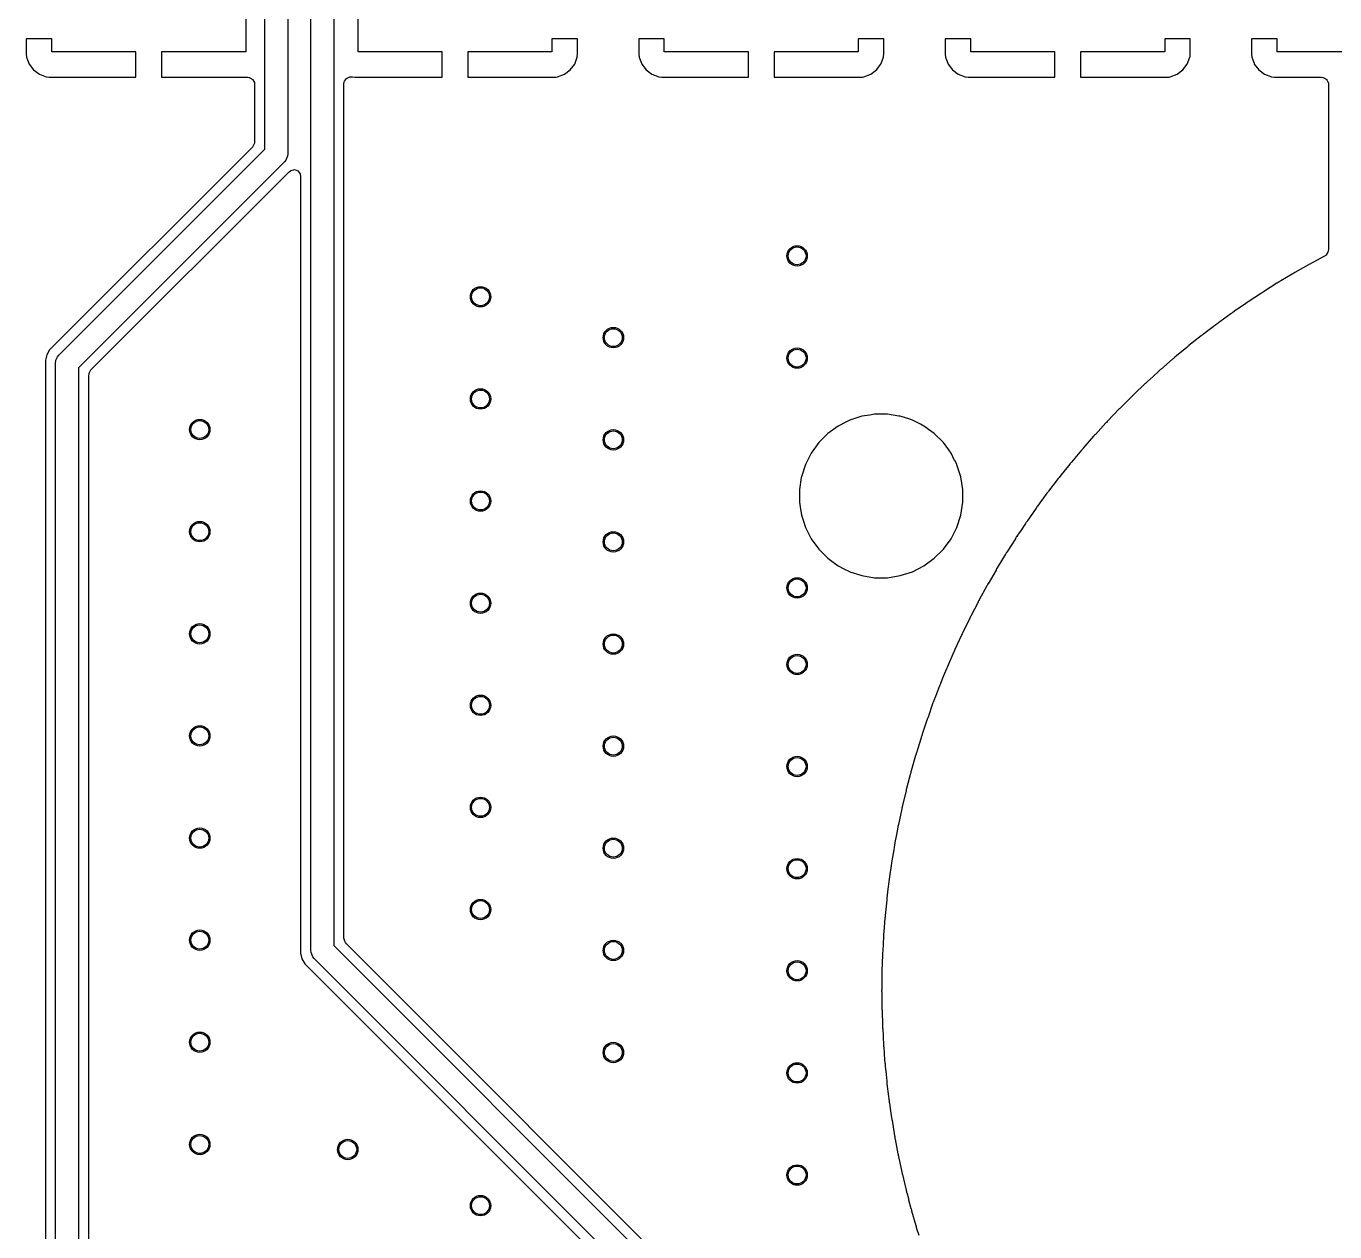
# Model space of a CAD drawing. Header units: inches. Extents: x -2.56 to 2.56, y -2.56 to 2.56.
# Drawn here: x -1.307 to -0.298, y -0.193 to 0.736 of the extents above; entities that cross this region are included whole.
import ezdxf

# ---------------------------------------------------------------- set-up
doc = ezdxf.new("R2010")
doc.units = ezdxf.units.IN
doc.header["$MEASUREMENT"] = 0
doc.layers.add('BLACK', color=250, linetype='CONTINUOUS')

msp = doc.modelspace()

# ---------------------------------------------------------------- linework, layer by layer
at = {"layer": 'BLACK', "linetype": 'CONTINUOUS'}
for p, q in [((-1.1053, 0.7583), (-1.1053, 0.6378)), ((-1.0876, 0.0236), (-1.0876, 0.7598)), ((-1.0699, 0.7598), (-1.0699, 0.0273)), ((-1.1378, 0.7559), (-1.1378, 0.7165)), ((-1.123, 0.6415), (-1.123, 0.7547)), ((-1.0512, 0.7165), (-1.0512, 0.7559)), ((-1.2874, 0.7264), (-1.3071, 0.7264)), ((-1.3071, 0.7264), (-1.3071, 0.7147)), ((-1.2874, 0.7165), (-1.2874, 0.7264)), ((-1.2224, 0.7165), (-1.2874, 0.7165)), ((-1.2224, 0.6969), (-1.2224, 0.7165)), ((-1.1378, 0.7165), (-1.2028, 0.7165)), ((-1.2028, 0.7165), (-1.2028, 0.6969)), ((-0.9862, 0.7165), (-1.0512, 0.7165)), ((-0.9862, 0.6969), (-0.9862, 0.7165)), ((-0.9016, 0.7165), (-0.9665, 0.7165)), ((-0.9665, 0.7165), (-0.9665, 0.6969)), ((-0.8819, 0.7264), (-0.9016, 0.7264)), ((-0.9016, 0.7264), (-0.9016, 0.7165)), ((-0.8819, 0.7147), (-0.8819, 0.7264)), ((-0.815, 0.7264), (-0.8346, 0.7264)), ((-0.8346, 0.7264), (-0.8346, 0.7147)), ((-0.815, 0.7165), (-0.815, 0.7264)), ((-0.75, 0.7165), (-0.815, 0.7165)), ((-0.75, 0.6969), (-0.75, 0.7165)), ((-0.6654, 0.7165), (-0.7303, 0.7165)), ((-0.7303, 0.7165), (-0.7303, 0.6969)), ((-0.6457, 0.7264), (-0.6654, 0.7264)), ((-0.6654, 0.7264), (-0.6654, 0.7165)), ((-0.6457, 0.7147), (-0.6457, 0.7264)), ((-0.5787, 0.7264), (-0.5984, 0.7264)), ((-0.5984, 0.7264), (-0.5984, 0.7147)), ((-0.5787, 0.7165), (-0.5787, 0.7264)), ((-0.5138, 0.7165), (-0.5787, 0.7165)), ((-0.5138, 0.6969), (-0.5138, 0.7165)), ((-0.4291, 0.7165), (-0.4941, 0.7165)), ((-0.4941, 0.7165), (-0.4941, 0.6969)), ((-0.4094, 0.7264), (-0.4291, 0.7264)), ((-0.4291, 0.7264), (-0.4291, 0.7165)), ((-0.4094, 0.7147), (-0.4094, 0.7264)), ((-0.3425, 0.7264), (-0.3622, 0.7264)), ((-0.3622, 0.7264), (-0.3622, 0.7147)), ((-0.3425, 0.7165), (-0.3425, 0.7264)), ((-0.252, 0.7165), (-0.3425, 0.7165)), ((-1.3071, 0.7147), (-1.3068, 0.7123)), ((-1.3068, 0.7123), (-1.3068, 0.7123)), ((-1.3068, 0.7123), (-1.3061, 0.7103)), ((-1.3061, 0.7103), (-1.3051, 0.7076)), ((-1.3051, 0.7076), (-1.3049, 0.707)), ((-1.3049, 0.707), (-1.3049, 0.707)), ((-1.3049, 0.707), (-1.3015, 0.7025)), ((-0.8875, 0.7025), (-0.8841, 0.707)), ((-0.8841, 0.707), (-0.8821, 0.7123)), ((-0.8841, 0.707), (-0.8841, 0.707)), ((-0.8821, 0.7128), (-0.8819, 0.7147)), ((-0.8821, 0.7123), (-0.8821, 0.7128)), ((-0.8821, 0.7123), (-0.8821, 0.7123)), ((-0.8819, 0.7147), (-0.8819, 0.7147)), ((-0.8819, 0.7147), (-0.8819, 0.7147)), ((-0.8346, 0.7147), (-0.8344, 0.7123)), ((-0.8344, 0.7123), (-0.8344, 0.7123)), ((-0.8344, 0.7123), (-0.8337, 0.7103)), ((-0.8337, 0.7103), (-0.8326, 0.7076)), ((-0.8326, 0.7076), (-0.8324, 0.707)), ((-0.8324, 0.707), (-0.8324, 0.707)), ((-0.8324, 0.707), (-0.829, 0.7025)), ((-0.6513, 0.7025), (-0.6479, 0.707)), ((-0.6479, 0.707), (-0.6459, 0.7123)), ((-0.6479, 0.707), (-0.6479, 0.707)), ((-0.6459, 0.7128), (-0.6457, 0.7147)), ((-0.6459, 0.7123), (-0.6459, 0.7128)), ((-0.6459, 0.7123), (-0.6459, 0.7123)), ((-0.6457, 0.7147), (-0.6457, 0.7147)), ((-0.6457, 0.7147), (-0.6457, 0.7147)), ((-0.5984, 0.7147), (-0.5982, 0.7123)), ((-0.5982, 0.7123), (-0.5982, 0.7123)), ((-0.5982, 0.7123), (-0.5974, 0.7103)), ((-0.5974, 0.7103), (-0.5964, 0.7076)), ((-0.5964, 0.7076), (-0.5962, 0.707)), ((-0.5962, 0.707), (-0.5962, 0.707)), ((-0.5962, 0.707), (-0.5928, 0.7025)), ((-0.4151, 0.7025), (-0.4117, 0.707)), ((-0.4117, 0.707), (-0.4097, 0.7123)), ((-0.4117, 0.707), (-0.4117, 0.707)), ((-0.4097, 0.7123), (-0.4096, 0.7128)), ((-0.4097, 0.7123), (-0.4097, 0.7123)), ((-0.4096, 0.7128), (-0.4094, 0.7147)), ((-0.4094, 0.7147), (-0.4094, 0.7147)), ((-0.3622, 0.7147), (-0.362, 0.7123)), ((-0.362, 0.7123), (-0.362, 0.7123)), ((-0.362, 0.7123), (-0.3612, 0.7103)), ((-0.3612, 0.7103), (-0.3602, 0.7076)), ((-0.3602, 0.7076), (-0.36, 0.707)), ((-0.36, 0.707), (-0.36, 0.707)), ((-0.36, 0.707), (-0.3566, 0.7025)), ((-1.3015, 0.7025), (-1.3015, 0.7025)), ((-1.3015, 0.7025), (-1.3015, 0.7025)), ((-1.3015, 0.7025), (-1.2969, 0.6991)), ((-1.2969, 0.6991), (-1.2969, 0.6991)), ((-1.2969, 0.6991), (-1.2916, 0.6971)), ((-1.2916, 0.6971), (-1.2916, 0.6971)), ((-1.2916, 0.6971), (-1.2914, 0.6971)), ((-1.2914, 0.6971), (-1.2893, 0.6969)), ((-1.2893, 0.6969), (-1.2893, 0.6969)), ((-1.2893, 0.6969), (-1.2893, 0.6969)), ((-1.2893, 0.6969), (-1.2224, 0.6969)), ((-1.2028, 0.6969), (-1.1365, 0.6969)), ((-1.1365, 0.6969), (-1.1351, 0.6967)), ((-1.1351, 0.6967), (-1.1345, 0.6965)), ((-1.1345, 0.6965), (-1.1322, 0.695)), ((-1.0601, 0.696), (-1.0576, 0.6972)), ((-1.0576, 0.6972), (-1.0574, 0.6972)), ((-1.0574, 0.6972), (-1.0556, 0.6971)), ((-1.0556, 0.6971), (-1.0556, 0.6971)), ((-1.0556, 0.6971), (-1.0555, 0.6971)), ((-1.0555, 0.6971), (-1.0555, 0.6971)), ((-1.0555, 0.6971), (-1.0555, 0.6971)), ((-1.0555, 0.6971), (-1.0555, 0.6971)), ((-1.0555, 0.6971), (-1.0555, 0.6971)), ((-1.0555, 0.6971), (-1.0555, 0.6971)), ((-1.0555, 0.6971), (-1.0555, 0.6971)), ((-1.0555, 0.6971), (-1.0554, 0.6971)), ((-1.0554, 0.6971), (-1.0554, 0.6971)), ((-1.0554, 0.6971), (-1.0536, 0.6969)), ((-1.0536, 0.6969), (-1.0531, 0.6969)), ((-1.0531, 0.6969), (-1.0531, 0.6969)), ((-1.0531, 0.6969), (-1.0531, 0.6969)), ((-1.0531, 0.6969), (-1.0531, 0.6969)), ((-1.0531, 0.6969), (-0.9862, 0.6969)), ((-0.9665, 0.6969), (-0.8997, 0.6969)), ((-0.8997, 0.6969), (-0.8983, 0.697)), ((-0.8997, 0.6969), (-0.8997, 0.6969)), ((-0.8997, 0.6969), (-0.8997, 0.6969)), ((-0.8983, 0.697), (-0.8973, 0.6971)), ((-0.8973, 0.6971), (-0.892, 0.6991)), ((-0.8973, 0.6971), (-0.8973, 0.6971)), ((-0.892, 0.6991), (-0.8875, 0.7025)), ((-0.892, 0.6991), (-0.892, 0.6991)), ((-0.8875, 0.7025), (-0.8875, 0.7025)), ((-0.829, 0.7025), (-0.829, 0.7025)), ((-0.829, 0.7025), (-0.829, 0.7025)), ((-0.829, 0.7025), (-0.8245, 0.6991)), ((-0.8245, 0.6991), (-0.8245, 0.6991)), ((-0.8245, 0.6991), (-0.8192, 0.6971)), ((-0.8192, 0.6971), (-0.8192, 0.6971)), ((-0.8192, 0.6971), (-0.8189, 0.6971)), ((-0.8189, 0.6971), (-0.8168, 0.6969)), ((-0.8168, 0.6969), (-0.8168, 0.6969)), ((-0.8168, 0.6969), (-0.8168, 0.6969)), ((-0.8168, 0.6969), (-0.75, 0.6969)), ((-0.7303, 0.6969), (-0.6635, 0.6969)), ((-0.6635, 0.6969), (-0.6621, 0.697)), ((-0.6635, 0.6969), (-0.6635, 0.6969)), ((-0.6635, 0.6969), (-0.6635, 0.6969)), ((-0.6621, 0.697), (-0.6611, 0.6971)), ((-0.6611, 0.6971), (-0.6558, 0.6991)), ((-0.6611, 0.6971), (-0.6611, 0.6971)), ((-0.6558, 0.6991), (-0.6513, 0.7025)), ((-0.6558, 0.6991), (-0.6558, 0.6991)), ((-0.6513, 0.7025), (-0.6513, 0.7025)), ((-0.5928, 0.7025), (-0.5928, 0.7025)), ((-0.5928, 0.7025), (-0.5928, 0.7025)), ((-0.5928, 0.7025), (-0.5883, 0.6991)), ((-0.5883, 0.6991), (-0.5883, 0.6991)), ((-0.5883, 0.6991), (-0.583, 0.6971)), ((-0.583, 0.6971), (-0.583, 0.6971)), ((-0.583, 0.6971), (-0.5827, 0.6971)), ((-0.5827, 0.6971), (-0.5806, 0.6969)), ((-0.5806, 0.6969), (-0.5806, 0.6969)), ((-0.5806, 0.6969), (-0.5806, 0.6969)), ((-0.5806, 0.6969), (-0.5138, 0.6969)), ((-0.4941, 0.6969), (-0.4273, 0.6969)), ((-0.4273, 0.6969), (-0.4258, 0.697)), ((-0.4273, 0.6969), (-0.4273, 0.6969)), ((-0.4273, 0.6969), (-0.4273, 0.6969)), ((-0.4258, 0.697), (-0.4249, 0.6971)), ((-0.4249, 0.6971), (-0.4196, 0.6991)), ((-0.4249, 0.6971), (-0.4249, 0.6971)), ((-0.4196, 0.6991), (-0.4151, 0.7025)), ((-0.4196, 0.6991), (-0.4196, 0.6991)), ((-0.4151, 0.7025), (-0.4151, 0.7025)), ((-0.3566, 0.7025), (-0.3566, 0.7025)), ((-0.3566, 0.7025), (-0.3566, 0.7025)), ((-0.3566, 0.7025), (-0.3521, 0.6991)), ((-0.3521, 0.6991), (-0.3521, 0.6991)), ((-0.3521, 0.6991), (-0.3467, 0.6971)), ((-0.3467, 0.6971), (-0.3467, 0.6971)), ((-0.3467, 0.6971), (-0.3465, 0.6971)), ((-0.3465, 0.6971), (-0.3444, 0.6969)), ((-0.3444, 0.6969), (-0.3444, 0.6969)), ((-0.3444, 0.6969), (-0.3444, 0.6969)), ((-0.3444, 0.6969), (-0.3084, 0.6969)), ((-0.3084, 0.6969), (-0.307, 0.6967)), ((-0.307, 0.6967), (-0.3065, 0.6965)), ((-0.3065, 0.6965), (-0.3041, 0.695)), ((-1.1322, 0.695), (-1.1322, 0.695)), ((-1.1322, 0.695), (-1.1322, 0.695)), ((-1.1322, 0.695), (-1.1322, 0.695)), ((-1.1322, 0.695), (-1.1322, 0.6949)), ((-1.1322, 0.6949), (-1.1311, 0.6928)), ((-1.1311, 0.6928), (-1.131, 0.6925)), ((-1.131, 0.6925), (-1.1309, 0.6914)), ((-1.1309, 0.6914), (-1.1309, 0.6475)), ((-1.062, 0.6918), (-1.0618, 0.6932)), ((-1.062, 0.379), (-1.062, 0.6918)), ((-1.0618, 0.6932), (-1.0616, 0.6937)), ((-1.0616, 0.6937), (-1.0601, 0.696)), ((-0.3041, 0.695), (-0.3041, 0.695)), ((-0.3041, 0.695), (-0.3041, 0.695)), ((-0.3041, 0.695), (-0.3041, 0.695)), ((-0.3041, 0.695), (-0.3041, 0.6949)), ((-0.3041, 0.6949), (-0.303, 0.6928)), ((-0.303, 0.6928), (-0.3029, 0.6925)), ((-0.3029, 0.6925), (-0.3028, 0.6914)), ((-0.3028, 0.6914), (-0.3028, 0.5641)), ((-1.1311, 0.6461), (-1.1314, 0.6451)), ((-1.1309, 0.6475), (-1.1311, 0.6461)), ((-1.1309, 0.6475), (-1.1309, 0.6475)), ((-1.1309, 0.6475), (-1.1309, 0.6475)), ((-1.1326, 0.643), (-1.289, 0.4867)), ((-1.2819, 0.4826), (-1.123, 0.6415)), ((-1.1314, 0.6451), (-1.1326, 0.643)), ((-1.1055, 0.6361), (-1.1068, 0.6329)), ((-1.1053, 0.6378), (-1.1055, 0.6361)), ((-1.1079, 0.6315), (-1.2667, 0.4727)), ((-1.1068, 0.6329), (-1.1079, 0.6315)), ((-1.2571, 0.4712), (-1.1043, 0.624)), ((-1.1043, 0.624), (-1.1032, 0.6248)), ((-1.1032, 0.6248), (-1.1028, 0.625)), ((-1.1028, 0.625), (-1.1001, 0.6256)), ((-1.1001, 0.6256), (-1.0976, 0.6246)), ((-1.0976, 0.6246), (-1.0959, 0.6224)), ((-1.0959, 0.6224), (-1.0959, 0.6224)), ((-1.0959, 0.6224), (-1.0958, 0.6221)), ((-1.0958, 0.6221), (-1.0955, 0.6204)), ((-1.0955, 0.6204), (-1.0955, 0.0258)), ((-0.3059, 0.5588), (-0.315, 0.554)), ((-0.3049, 0.5595), (-0.3059, 0.5588)), ((-0.3046, 0.5599), (-0.3049, 0.5595)), ((-0.3032, 0.5621), (-0.3046, 0.5599)), ((-0.303, 0.5628), (-0.3032, 0.5621)), ((-0.3028, 0.5641), (-0.303, 0.5628)), ((-0.3028, 0.5641), (-0.3028, 0.5641)), ((-0.3028, 0.5641), (-0.3028, 0.5641)), ((-0.3308, 0.545), (-0.3395, 0.5398)), ((-0.3307, 0.5451), (-0.3308, 0.545)), ((-0.3295, 0.5458), (-0.3307, 0.5451)), ((-0.3288, 0.5462), (-0.3295, 0.5458)), ((-0.3295, 0.5458), (-0.3295, 0.5458)), ((-0.3295, 0.5458), (-0.3295, 0.5458)), ((-0.3295, 0.5458), (-0.3295, 0.5458)), ((-0.3295, 0.5458), (-0.3295, 0.5458)), ((-0.3182, 0.5522), (-0.3288, 0.5462)), ((-0.3179, 0.5524), (-0.3182, 0.5522)), ((-0.3172, 0.5528), (-0.3179, 0.5524)), ((-0.3171, 0.5528), (-0.3172, 0.5528)), ((-0.3167, 0.553), (-0.3171, 0.5528)), ((-0.3171, 0.5528), (-0.3171, 0.5528)), ((-0.3171, 0.5528), (-0.3171, 0.5528)), ((-0.3171, 0.5528), (-0.3171, 0.5528)), ((-0.3171, 0.5528), (-0.3171, 0.5528)), ((-0.3164, 0.5532), (-0.3167, 0.553)), ((-0.3167, 0.553), (-0.3167, 0.553)), ((-0.315, 0.554), (-0.3164, 0.5532)), ((-0.315, 0.554), (-0.315, 0.554)), ((-0.3426, 0.538), (-0.353, 0.5314)), ((-0.3423, 0.5382), (-0.3426, 0.538)), ((-0.3417, 0.5385), (-0.3423, 0.5382)), ((-0.3423, 0.5382), (-0.3423, 0.5382)), ((-0.341, 0.5389), (-0.3417, 0.5385)), ((-0.3417, 0.5385), (-0.3417, 0.5385)), ((-0.3417, 0.5385), (-0.3417, 0.5385)), ((-0.3417, 0.5385), (-0.3417, 0.5385)), ((-0.3395, 0.5398), (-0.341, 0.539)), ((-0.341, 0.539), (-0.341, 0.539)), ((-0.341, 0.539), (-0.341, 0.5389)), ((-0.3395, 0.5398), (-0.3395, 0.5398)), ((-0.3546, 0.5304), (-0.3648, 0.5237)), ((-0.3543, 0.5306), (-0.3546, 0.5304)), ((-0.3538, 0.5309), (-0.3543, 0.5306)), ((-0.3543, 0.5306), (-0.3543, 0.5306)), ((-0.3537, 0.531), (-0.3538, 0.5309)), ((-0.3532, 0.5313), (-0.3537, 0.531)), ((-0.3531, 0.5313), (-0.3532, 0.5313)), ((-0.353, 0.5314), (-0.3531, 0.5313)), ((-0.3531, 0.5313), (-0.3531, 0.5313)), ((-0.3773, 0.515), (-0.3778, 0.5147)), ((-0.3772, 0.5151), (-0.3773, 0.515)), ((-0.3773, 0.515), (-0.3773, 0.515)), ((-0.3773, 0.515), (-0.3773, 0.515)), ((-0.3773, 0.515), (-0.3773, 0.515)), ((-0.3767, 0.5154), (-0.3772, 0.5151)), ((-0.3752, 0.5165), (-0.3767, 0.5155)), ((-0.3767, 0.5155), (-0.3767, 0.5155)), ((-0.3767, 0.5155), (-0.3767, 0.5155)), ((-0.3767, 0.5155), (-0.3767, 0.5155)), ((-0.3767, 0.5155), (-0.3767, 0.5155)), ((-0.3767, 0.5155), (-0.3767, 0.5154)), ((-0.3666, 0.5224), (-0.3752, 0.5165)), ((-0.3752, 0.5165), (-0.3752, 0.5165)), ((-0.3665, 0.5225), (-0.3666, 0.5224)), ((-0.3656, 0.5231), (-0.3665, 0.5225)), ((-0.3648, 0.5237), (-0.3656, 0.5231)), ((-0.3648, 0.5237), (-0.3648, 0.5237)), ((-0.3897, 0.506), (-0.398, 0.4997)), ((-0.3894, 0.5063), (-0.3897, 0.506)), ((-0.3888, 0.5067), (-0.3894, 0.5063)), ((-0.3887, 0.5067), (-0.3888, 0.5067)), ((-0.3882, 0.5071), (-0.3887, 0.5067)), ((-0.3881, 0.5072), (-0.3882, 0.5071)), ((-0.3867, 0.5082), (-0.3881, 0.5072)), ((-0.3881, 0.5072), (-0.3881, 0.5072)), ((-0.3781, 0.5144), (-0.3867, 0.5082)), ((-0.3867, 0.5082), (-0.3867, 0.5082)), ((-0.3779, 0.5146), (-0.3781, 0.5144)), ((-0.3778, 0.5147), (-0.3779, 0.5146)), ((-0.401, 0.4974), (-0.4091, 0.491)), ((-0.4007, 0.4976), (-0.401, 0.4974)), ((-0.4001, 0.4981), (-0.4007, 0.4976)), ((-0.4007, 0.4976), (-0.4007, 0.4976)), ((-0.4, 0.4982), (-0.4001, 0.4981)), ((-0.4001, 0.4981), (-0.4001, 0.4981)), ((-0.4001, 0.4981), (-0.4001, 0.4981)), ((-0.4001, 0.4981), (-0.4001, 0.4981)), ((-0.3995, 0.4986), (-0.4, 0.4982)), ((-0.3994, 0.4986), (-0.3995, 0.4986)), ((-0.398, 0.4997), (-0.3994, 0.4986)), ((-0.3994, 0.4986), (-0.3994, 0.4986)), ((-0.398, 0.4997), (-0.398, 0.4997)), ((-1.289, 0.4867), (-1.2912, 0.4828)), ((-1.289, 0.4867), (-1.289, 0.4867)), ((-0.4121, 0.4885), (-0.42, 0.482)), ((-0.4118, 0.4888), (-0.4121, 0.4885)), ((-0.4112, 0.4893), (-0.4118, 0.4888)), ((-0.4106, 0.4898), (-0.4112, 0.4893)), ((-0.4112, 0.4893), (-0.4112, 0.4893)), ((-0.4112, 0.4893), (-0.4112, 0.4893)), ((-0.4112, 0.4893), (-0.4112, 0.4893)), ((-0.4104, 0.4899), (-0.4106, 0.4898)), ((-0.4106, 0.4898), (-0.4106, 0.4898)), ((-0.4106, 0.4898), (-0.4106, 0.4898)), ((-0.4106, 0.4898), (-0.4106, 0.4898)), ((-0.4106, 0.4898), (-0.4106, 0.4898)), ((-0.4091, 0.491), (-0.4104, 0.4899)), ((-0.4091, 0.491), (-0.4091, 0.491)), ((-1.292, 0.4797), (-1.2923, 0.4786)), ((-1.2923, 0.4786), (-1.2923, -0.7734)), ((-1.2912, 0.4828), (-1.292, 0.4797)), ((-1.2912, 0.4828), (-1.2912, 0.4828)), ((-1.2912, 0.4828), (-1.2912, 0.4828)), ((-1.2844, 0.4764), (-1.2843, 0.4781)), ((-1.2844, -0.7756), (-1.2844, 0.4764)), ((-1.2843, 0.4781), (-1.2841, 0.4786)), ((-1.2841, 0.4786), (-1.283, 0.4813)), ((-1.283, 0.4813), (-1.2819, 0.4826)), ((-0.423, 0.4795), (-0.4322, 0.4715)), ((-0.4227, 0.4797), (-0.423, 0.4795)), ((-0.4221, 0.4802), (-0.4227, 0.4797)), ((-0.4227, 0.4797), (-0.4227, 0.4797)), ((-0.4215, 0.4807), (-0.4221, 0.4802)), ((-0.4221, 0.4802), (-0.4221, 0.4802)), ((-0.4221, 0.4802), (-0.4221, 0.4802)), ((-0.4221, 0.4802), (-0.4221, 0.4802)), ((-0.4213, 0.4809), (-0.4215, 0.4808)), ((-0.4215, 0.4808), (-0.4215, 0.4808)), ((-0.4215, 0.4808), (-0.4215, 0.4808)), ((-0.4215, 0.4808), (-0.4215, 0.4808)), ((-0.4215, 0.4808), (-0.4215, 0.4807)), ((-0.42, 0.482), (-0.4213, 0.4809)), ((-0.42, 0.482), (-0.42, 0.482)), ((-1.2667, 0.4727), (-1.2667, -0.7719)), ((-1.2588, 0.4667), (-1.2586, 0.4681)), ((-1.2588, -0.7662), (-1.2588, 0.4667)), ((-1.2586, 0.4684), (-1.2583, 0.4691)), ((-1.2586, 0.4681), (-1.2586, 0.4684)), ((-1.2583, 0.4691), (-1.2571, 0.4712)), ((-0.438, 0.4662), (-0.4427, 0.4619)), ((-0.4337, 0.4701), (-0.438, 0.4662)), ((-0.4336, 0.4702), (-0.4337, 0.4701)), ((-0.4329, 0.4709), (-0.4336, 0.4702)), ((-0.4328, 0.4709), (-0.4329, 0.4709)), ((-0.4322, 0.4715), (-0.4328, 0.4709)), ((-0.4328, 0.4709), (-0.4328, 0.4709)), ((-0.4328, 0.4709), (-0.4328, 0.4709)), ((-0.4322, 0.4715), (-0.4322, 0.4715)), ((-0.4441, 0.4606), (-0.453, 0.4522)), ((-0.444, 0.4607), (-0.4441, 0.4606)), ((-0.4434, 0.4613), (-0.444, 0.4607)), ((-0.4433, 0.4613), (-0.4434, 0.4613)), ((-0.4434, 0.4613), (-0.4434, 0.4613)), ((-0.4427, 0.4619), (-0.4433, 0.4613)), ((-0.4433, 0.4613), (-0.4433, 0.4613)), ((-0.4433, 0.4613), (-0.4433, 0.4613)), ((-0.4544, 0.4508), (-0.4632, 0.442)), ((-0.4542, 0.451), (-0.4544, 0.4508)), ((-0.4541, 0.4511), (-0.4542, 0.451)), ((-0.4537, 0.4515), (-0.4541, 0.4511)), ((-0.4536, 0.4515), (-0.4537, 0.4515)), ((-0.4537, 0.4515), (-0.4537, 0.4515)), ((-0.4537, 0.4515), (-0.4537, 0.4515)), ((-0.4537, 0.4515), (-0.4537, 0.4515)), ((-0.4537, 0.4515), (-0.4537, 0.4515)), ((-0.453, 0.4522), (-0.4536, 0.4515)), ((-0.4536, 0.4515), (-0.4536, 0.4515)), ((-0.4536, 0.4515), (-0.4536, 0.4515)), ((-0.6626, 0.4355), (-0.672, 0.4324)), ((-0.6566, 0.4364), (-0.6626, 0.4355)), ((-0.6626, 0.4355), (-0.6626, 0.4355)), ((-0.6565, 0.4364), (-0.6566, 0.4364)), ((-0.6528, 0.437), (-0.6565, 0.4364)), ((-0.6429, 0.437), (-0.6528, 0.437)), ((-0.6528, 0.437), (-0.6528, 0.437)), ((-0.6341, 0.4356), (-0.6429, 0.437)), ((-0.6429, 0.437), (-0.6429, 0.437)), ((-0.6331, 0.4355), (-0.6341, 0.4356)), ((-0.6341, 0.4356), (-0.6341, 0.4356)), ((-0.6256, 0.4331), (-0.6331, 0.4355)), ((-0.6331, 0.4355), (-0.6331, 0.4355)), ((-0.4644, 0.4408), (-0.473, 0.4319)), ((-0.4642, 0.441), (-0.4644, 0.4408)), ((-0.4637, 0.4415), (-0.4642, 0.4411)), ((-0.4642, 0.4411), (-0.4642, 0.441)), ((-0.4633, 0.4419), (-0.4637, 0.4415)), ((-0.4637, 0.4415), (-0.4637, 0.4415)), ((-0.4637, 0.4415), (-0.4637, 0.4415)), ((-0.4637, 0.4415), (-0.4637, 0.4415)), ((-0.4637, 0.4415), (-0.4637, 0.4415)), ((-0.4637, 0.4415), (-0.4637, 0.4415)), ((-0.4632, 0.442), (-0.4633, 0.4419)), ((-0.6808, 0.4279), (-0.6889, 0.4221)), ((-0.6755, 0.4306), (-0.6808, 0.4279)), ((-0.672, 0.4324), (-0.6755, 0.4306)), ((-0.672, 0.4324), (-0.672, 0.4324)), ((-0.6236, 0.4324), (-0.6256, 0.4331)), ((-0.6175, 0.4293), (-0.6236, 0.4324)), ((-0.6148, 0.4279), (-0.6175, 0.4293)), ((-0.6144, 0.4276), (-0.6148, 0.4279)), ((-0.6148, 0.4279), (-0.6148, 0.4279)), ((-0.6148, 0.4279), (-0.6148, 0.4279)), ((-0.6112, 0.4253), (-0.6144, 0.4276)), ((-0.6144, 0.4276), (-0.6144, 0.4276)), ((-0.6068, 0.4221), (-0.6112, 0.4253)), ((-0.4744, 0.4304), (-0.4826, 0.4214)), ((-0.4741, 0.4307), (-0.4744, 0.4304)), ((-0.4736, 0.4313), (-0.4741, 0.4307)), ((-0.4735, 0.4313), (-0.4736, 0.4313)), ((-0.4736, 0.4313), (-0.4736, 0.4313)), ((-0.4736, 0.4313), (-0.4736, 0.4313)), ((-0.4732, 0.4317), (-0.4735, 0.4313)), ((-0.4735, 0.4313), (-0.4735, 0.4313)), ((-0.4735, 0.4313), (-0.4735, 0.4313)), ((-0.473, 0.4319), (-0.4732, 0.4317)), ((-0.473, 0.4319), (-0.473, 0.4319)), ((-0.473, 0.4319), (-0.473, 0.4319)), ((-0.6959, 0.4151), (-0.7017, 0.407)), ((-0.6889, 0.4221), (-0.6959, 0.4151)), ((-0.6959, 0.4151), (-0.6959, 0.4151)), ((-0.6889, 0.4221), (-0.6889, 0.4221)), ((-0.5998, 0.4151), (-0.6068, 0.4221)), ((-0.6068, 0.4221), (-0.6068, 0.4221)), ((-0.6068, 0.4221), (-0.6068, 0.4221)), ((-0.6068, 0.4221), (-0.6068, 0.4221)), ((-0.5957, 0.4095), (-0.5998, 0.4151)), ((-0.5998, 0.4151), (-0.5998, 0.4151)), ((-0.5998, 0.4151), (-0.5998, 0.4151)), ((-0.5998, 0.4151), (-0.5998, 0.4151)), ((-0.4839, 0.42), (-0.4906, 0.4124)), ((-0.4837, 0.4203), (-0.4839, 0.42)), ((-0.4832, 0.4208), (-0.4837, 0.4203)), ((-0.4837, 0.4203), (-0.4837, 0.4203)), ((-0.4826, 0.4214), (-0.4832, 0.4208)), ((-0.4832, 0.4208), (-0.4832, 0.4208)), ((-0.4832, 0.4208), (-0.4832, 0.4208)), ((-0.4832, 0.4208), (-0.4832, 0.4208)), ((-0.4826, 0.4214), (-0.4826, 0.4214)), ((-0.7017, 0.407), (-0.7057, 0.3993)), ((-0.7017, 0.407), (-0.7017, 0.407)), ((-0.5939, 0.407), (-0.5957, 0.4095)), ((-0.5911, 0.4014), (-0.5939, 0.407)), ((-0.4933, 0.4093), (-0.4997, 0.4016)), ((-0.4931, 0.4096), (-0.4933, 0.4093)), ((-0.4926, 0.4101), (-0.4931, 0.4096)), ((-0.4925, 0.4102), (-0.4926, 0.4101)), ((-0.4921, 0.4107), (-0.4925, 0.4102)), ((-0.4925, 0.4102), (-0.4925, 0.4102)), ((-0.492, 0.4108), (-0.4921, 0.4107)), ((-0.4906, 0.4124), (-0.492, 0.4108)), ((-0.492, 0.4108), (-0.492, 0.4108)), ((-0.4906, 0.4124), (-0.4906, 0.4124)), ((-0.7062, 0.3982), (-0.7093, 0.3888)), ((-0.7057, 0.3993), (-0.7062, 0.3982)), ((-0.591, 0.4013), (-0.5911, 0.4014)), ((-0.5911, 0.4014), (-0.5911, 0.4014)), ((-0.5895, 0.3985), (-0.591, 0.4013)), ((-0.5895, 0.3984), (-0.5895, 0.3985)), ((-0.5894, 0.3982), (-0.5895, 0.3984)), ((-0.5895, 0.3984), (-0.5895, 0.3984)), ((-0.5893, 0.3979), (-0.5894, 0.3982)), ((-0.5894, 0.3982), (-0.5894, 0.3982)), ((-0.5894, 0.3982), (-0.5894, 0.3982)), ((-0.5864, 0.3888), (-0.5893, 0.3979)), ((-0.5893, 0.3979), (-0.5893, 0.3979)), ((-0.5024, 0.3984), (-0.51, 0.3889)), ((-0.5022, 0.3987), (-0.5024, 0.3984)), ((-0.5017, 0.3993), (-0.5022, 0.3987)), ((-0.5022, 0.3987), (-0.5022, 0.3987)), ((-0.5012, 0.3999), (-0.5017, 0.3993)), ((-0.5017, 0.3993), (-0.5017, 0.3993)), ((-0.5011, 0.4), (-0.5012, 0.3999)), ((-0.4997, 0.4016), (-0.5011, 0.4)), ((-0.5011, 0.4), (-0.5011, 0.4)), ((-0.4997, 0.4016), (-0.4997, 0.4016)), ((-0.7094, 0.3882), (-0.7108, 0.379)), ((-0.7093, 0.3888), (-0.7094, 0.3882)), ((-0.7094, 0.3882), (-0.7094, 0.3882)), ((-0.7093, 0.3888), (-0.7093, 0.3888)), ((-0.5848, 0.379), (-0.5864, 0.3888)), ((-0.5864, 0.3888), (-0.5864, 0.3888)), ((-0.5864, 0.3888), (-0.5864, 0.3888)), ((-0.5112, 0.3874), (-0.5187, 0.3777)), ((-0.511, 0.3877), (-0.5112, 0.3874)), ((-0.5106, 0.3882), (-0.511, 0.3877)), ((-0.511, 0.3877), (-0.511, 0.3877)), ((-0.51, 0.3889), (-0.5106, 0.3882)), ((-0.5106, 0.3882), (-0.5106, 0.3882)), ((-0.5106, 0.3882), (-0.5106, 0.3882)), ((-0.5106, 0.3882), (-0.5106, 0.3882)), ((-0.5106, 0.3882), (-0.5106, 0.3882)), ((-0.51, 0.3889), (-0.51, 0.3889)), ((-1.062, 0.033), (-1.062, 0.379)), ((-0.7108, 0.379), (-0.7108, 0.3691)), ((-0.5848, 0.3691), (-0.5848, 0.379)), ((-0.5199, 0.3761), (-0.5271, 0.3662)), ((-0.5197, 0.3764), (-0.5199, 0.3761)), ((-0.5193, 0.3769), (-0.5197, 0.3764)), ((-0.5197, 0.3764), (-0.5197, 0.3764)), ((-0.5192, 0.377), (-0.5193, 0.3769)), ((-0.519, 0.3773), (-0.5192, 0.377)), ((-0.5192, 0.377), (-0.5192, 0.377)), ((-0.5192, 0.377), (-0.5192, 0.377)), ((-0.5187, 0.3777), (-0.519, 0.3773)), ((-0.7108, 0.3691), (-0.7103, 0.3655)), ((-0.7103, 0.3655), (-0.7093, 0.3593)), ((-0.5864, 0.3593), (-0.5848, 0.3691)), ((-0.5283, 0.3645), (-0.5353, 0.3545)), ((-0.5281, 0.3648), (-0.5283, 0.3645)), ((-0.5277, 0.3655), (-0.5281, 0.3649)), ((-0.5281, 0.3649), (-0.5281, 0.3648)), ((-0.5271, 0.3662), (-0.5277, 0.3655)), ((-0.5271, 0.3662), (-0.5271, 0.3662)), ((-0.7093, 0.3593), (-0.7077, 0.3545)), ((-0.7077, 0.3545), (-0.7062, 0.3498)), ((-0.5894, 0.3498), (-0.5864, 0.3593)), ((-0.5361, 0.3534), (-0.5363, 0.3532)), ((-0.5358, 0.3538), (-0.5361, 0.3534)), ((-0.5354, 0.3544), (-0.5358, 0.3539)), ((-0.5358, 0.3539), (-0.5358, 0.3539)), ((-0.5358, 0.3539), (-0.5358, 0.3538)), ((-0.5358, 0.3538), (-0.5358, 0.3538)), ((-0.5353, 0.3545), (-0.5354, 0.3544)), ((-0.7062, 0.3498), (-0.7048, 0.3471)), ((-0.7048, 0.3471), (-0.7019, 0.3414)), ((-0.5939, 0.341), (-0.5894, 0.3498)), ((-0.5423, 0.344), (-0.5432, 0.3427)), ((-0.5421, 0.3445), (-0.5423, 0.344)), ((-0.5404, 0.3469), (-0.5421, 0.3445)), ((-0.5365, 0.3528), (-0.5404, 0.3469)), ((-0.5363, 0.3532), (-0.5365, 0.3528)), ((-0.5363, 0.3532), (-0.5363, 0.3532)), ((-0.7019, 0.3414), (-0.7019, 0.3414)), ((-0.7019, 0.3414), (-0.7019, 0.3414)), ((-0.7019, 0.3414), (-0.7017, 0.341)), ((-0.7017, 0.341), (-0.7017, 0.341)), ((-0.7017, 0.341), (-0.7017, 0.341)), ((-0.7017, 0.341), (-0.6959, 0.333)), ((-0.5998, 0.333), (-0.5939, 0.341)), ((-0.5443, 0.341), (-0.5509, 0.3307)), ((-0.5441, 0.3414), (-0.5443, 0.341)), ((-0.5437, 0.3419), (-0.5441, 0.3414)), ((-0.5441, 0.3414), (-0.5441, 0.3414)), ((-0.5436, 0.3421), (-0.5437, 0.342)), ((-0.5437, 0.342), (-0.5437, 0.342)), ((-0.5437, 0.342), (-0.5437, 0.3419)), ((-0.5433, 0.3427), (-0.5436, 0.3421)), ((-0.5432, 0.3427), (-0.5433, 0.3427)), ((-0.6959, 0.333), (-0.6959, 0.333)), ((-0.6959, 0.333), (-0.6959, 0.333)), ((-0.6959, 0.333), (-0.6889, 0.326)), ((-0.6889, 0.326), (-0.6889, 0.326)), ((-0.6889, 0.326), (-0.6889, 0.326)), ((-0.6889, 0.326), (-0.6889, 0.326)), ((-0.6889, 0.326), (-0.6849, 0.323)), ((-0.6849, 0.323), (-0.6808, 0.3201)), ((-0.6148, 0.3201), (-0.6068, 0.326)), ((-0.6068, 0.326), (-0.5998, 0.333)), ((-0.5519, 0.329), (-0.5582, 0.3186)), ((-0.5517, 0.3294), (-0.5519, 0.329)), ((-0.5513, 0.33), (-0.5517, 0.3294)), ((-0.5517, 0.3294), (-0.5517, 0.3294)), ((-0.5509, 0.3307), (-0.5513, 0.3301)), ((-0.5513, 0.3301), (-0.5513, 0.3301)), ((-0.5513, 0.3301), (-0.5513, 0.3301)), ((-0.5513, 0.3301), (-0.5513, 0.33)), ((-0.5513, 0.33), (-0.5513, 0.33)), ((-0.5509, 0.3307), (-0.5509, 0.3307)), ((-0.6808, 0.3201), (-0.6765, 0.3179)), ((-0.6765, 0.3179), (-0.6723, 0.3157)), ((-0.6723, 0.3157), (-0.672, 0.3156)), ((-0.672, 0.3156), (-0.6718, 0.3156)), ((-0.6718, 0.3156), (-0.6635, 0.3129)), ((-0.6635, 0.3129), (-0.6626, 0.3126)), ((-0.6331, 0.3126), (-0.6236, 0.3156)), ((-0.6236, 0.3156), (-0.6148, 0.3201)), ((-0.5592, 0.3169), (-0.5653, 0.3063)), ((-0.559, 0.3173), (-0.5592, 0.3169)), ((-0.5587, 0.3179), (-0.559, 0.3173)), ((-0.559, 0.3173), (-0.559, 0.3173)), ((-0.5582, 0.3186), (-0.5587, 0.3179)), ((-0.5587, 0.3179), (-0.5587, 0.3179)), ((-0.5582, 0.3186), (-0.5582, 0.3186)), ((-0.6626, 0.3126), (-0.6528, 0.311)), ((-0.6528, 0.311), (-0.6528, 0.311)), ((-0.6528, 0.311), (-0.6429, 0.311)), ((-0.6429, 0.311), (-0.6331, 0.3126)), ((-0.6429, 0.311), (-0.6429, 0.311)), ((-0.5662, 0.3046), (-0.5722, 0.2938)), ((-0.5661, 0.3049), (-0.5662, 0.3046)), ((-0.5657, 0.3056), (-0.5661, 0.305)), ((-0.5661, 0.305), (-0.5661, 0.3049)), ((-0.5654, 0.3062), (-0.5657, 0.3056)), ((-0.5657, 0.3056), (-0.5657, 0.3056)), ((-0.5657, 0.3056), (-0.5657, 0.3056)), ((-0.5657, 0.3056), (-0.5657, 0.3056)), ((-0.5653, 0.3063), (-0.5654, 0.3062)), ((-0.5726, 0.2931), (-0.5729, 0.2925)), ((-0.5725, 0.2931), (-0.5726, 0.2931)), ((-0.5726, 0.2931), (-0.5726, 0.2931)), ((-0.5722, 0.2938), (-0.5725, 0.2931)), ((-0.5725, 0.2931), (-0.5725, 0.2931)), ((-0.5725, 0.2931), (-0.5725, 0.2931)), ((-0.573, 0.2921), (-0.5787, 0.2812)), ((-0.5729, 0.2925), (-0.573, 0.2921)), ((-0.5729, 0.2925), (-0.5729, 0.2925)), ((-0.5795, 0.2796), (-0.585, 0.2684)), ((-0.5794, 0.2799), (-0.5795, 0.2796)), ((-0.5793, 0.2801), (-0.5794, 0.2799)), ((-0.5794, 0.2799), (-0.5794, 0.2799)), ((-0.5791, 0.2805), (-0.5793, 0.2801)), ((-0.579, 0.2806), (-0.5791, 0.2805)), ((-0.5791, 0.2805), (-0.5791, 0.2805)), ((-0.5788, 0.281), (-0.579, 0.2806)), ((-0.5787, 0.2812), (-0.5788, 0.281)), ((-0.5788, 0.281), (-0.5788, 0.281)), ((-0.5788, 0.281), (-0.5788, 0.281)), ((-0.5858, 0.2666), (-0.591, 0.2555)), ((-0.5857, 0.267), (-0.5858, 0.2666)), ((-0.5853, 0.2677), (-0.5857, 0.267)), ((-0.5851, 0.2682), (-0.5853, 0.2678)), ((-0.5853, 0.2678), (-0.5853, 0.2678)), ((-0.5853, 0.2678), (-0.5853, 0.2678)), ((-0.5853, 0.2678), (-0.5853, 0.2677)), ((-0.5853, 0.2677), (-0.5853, 0.2677)), ((-0.5853, 0.2677), (-0.5853, 0.2677)), ((-0.585, 0.2684), (-0.5851, 0.2682)), ((-0.585, 0.2684), (-0.585, 0.2684)), ((-0.585, 0.2684), (-0.585, 0.2684)), ((-0.5917, 0.2538), (-0.5966, 0.2425)), ((-0.5916, 0.2541), (-0.5917, 0.2538)), ((-0.5915, 0.2542), (-0.5916, 0.2541)), ((-0.5916, 0.2541), (-0.5916, 0.2541)), ((-0.5913, 0.2548), (-0.5915, 0.2542)), ((-0.591, 0.2555), (-0.5913, 0.2548)), ((-0.5966, 0.2425), (-0.5969, 0.2418)), ((-0.5966, 0.2425), (-0.5966, 0.2425)), ((-0.5996, 0.2353), (-0.602, 0.2295)), ((-0.5974, 0.2408), (-0.5996, 0.2353)), ((-0.5996, 0.2353), (-0.5996, 0.2353)), ((-0.5972, 0.2411), (-0.5974, 0.2408)), ((-0.5969, 0.2418), (-0.5972, 0.2412)), ((-0.5972, 0.2412), (-0.5972, 0.2412)), ((-0.5972, 0.2412), (-0.5972, 0.2412)), ((-0.5972, 0.2412), (-0.5972, 0.2411)), ((-0.5972, 0.2411), (-0.5972, 0.2411)), ((-0.5969, 0.2418), (-0.5969, 0.2418)), ((-0.5969, 0.2418), (-0.5969, 0.2418)), ((-0.5969, 0.2418), (-0.5969, 0.2418)), ((-0.6027, 0.2276), (-0.6058, 0.2195)), ((-0.6026, 0.2279), (-0.6027, 0.2276)), ((-0.6023, 0.2287), (-0.6026, 0.228)), ((-0.6026, 0.228), (-0.6026, 0.2279)), ((-0.6026, 0.2279), (-0.6026, 0.2279)), ((-0.6021, 0.2292), (-0.6023, 0.2287)), ((-0.6023, 0.2287), (-0.6023, 0.2287)), ((-0.6023, 0.2287), (-0.6023, 0.2287)), ((-0.6023, 0.2287), (-0.6023, 0.2287)), ((-0.6023, 0.2287), (-0.6023, 0.2287)), ((-0.6023, 0.2287), (-0.6023, 0.2287)), ((-0.602, 0.2295), (-0.6021, 0.2292)), ((-0.6078, 0.2144), (-0.6119, 0.2028)), ((-0.6077, 0.2147), (-0.6078, 0.2144)), ((-0.6074, 0.2154), (-0.6077, 0.2148)), ((-0.6077, 0.2148), (-0.6077, 0.2147)), ((-0.6072, 0.2161), (-0.6074, 0.2155)), ((-0.6074, 0.2155), (-0.6074, 0.2154)), ((-0.6074, 0.2154), (-0.6074, 0.2154)), ((-0.6074, 0.2154), (-0.6074, 0.2154)), ((-0.6071, 0.2162), (-0.6072, 0.2161)), ((-0.6058, 0.2195), (-0.6071, 0.2162)), ((-0.6058, 0.2195), (-0.6058, 0.2195)), ((-0.6122, 0.202), (-0.6124, 0.2014)), ((-0.612, 0.2025), (-0.6122, 0.2021)), ((-0.6122, 0.2021), (-0.6122, 0.2021)), ((-0.6122, 0.2021), (-0.6122, 0.2021)), ((-0.6122, 0.2021), (-0.6122, 0.202)), ((-0.6122, 0.202), (-0.6122, 0.202)), ((-0.6122, 0.202), (-0.6122, 0.202)), ((-0.6119, 0.2028), (-0.612, 0.2025)), ((-0.6119, 0.2028), (-0.6119, 0.2028)), ((-0.6156, 0.1918), (-0.6165, 0.1892)), ((-0.6125, 0.2011), (-0.6156, 0.1918)), ((-0.6156, 0.1918), (-0.6156, 0.1918)), ((-0.6124, 0.2014), (-0.6125, 0.2011)), ((-0.617, 0.1875), (-0.6198, 0.1785)), ((-0.6169, 0.1879), (-0.617, 0.1875)), ((-0.6167, 0.1885), (-0.6169, 0.1879)), ((-0.6169, 0.1879), (-0.6169, 0.1879)), ((-0.6165, 0.1892), (-0.6167, 0.1886)), ((-0.6167, 0.1886), (-0.6167, 0.1885)), ((-0.6167, 0.1885), (-0.6167, 0.1885)), ((-0.6167, 0.1885), (-0.6167, 0.1885)), ((-0.6165, 0.1892), (-0.6165, 0.1892)), ((-0.6165, 0.1892), (-0.6165, 0.1892)), ((-0.6212, 0.1738), (-0.6246, 0.1621)), ((-0.6211, 0.1742), (-0.6212, 0.1738)), ((-0.6209, 0.175), (-0.6211, 0.1742)), ((-0.6211, 0.1742), (-0.6211, 0.1742)), ((-0.6207, 0.1758), (-0.6209, 0.1751)), ((-0.6209, 0.1751), (-0.6209, 0.175)), ((-0.6206, 0.1759), (-0.6207, 0.1758)), ((-0.6198, 0.1785), (-0.6206, 0.1759)), ((-0.6206, 0.1759), (-0.6206, 0.1759)), ((-0.6198, 0.1785), (-0.6198, 0.1785)), ((-0.6246, 0.1621), (-0.6248, 0.1613)), ((-0.6251, 0.1601), (-0.6281, 0.1485)), ((-0.625, 0.1605), (-0.6251, 0.1601)), ((-0.6249, 0.1608), (-0.625, 0.1605)), ((-0.6248, 0.1613), (-0.6249, 0.1608)), ((-0.6249, 0.1608), (-0.6249, 0.1608)), ((-0.6248, 0.1613), (-0.6248, 0.1613)), ((-0.6286, 0.1466), (-0.6315, 0.1345)), ((-0.6285, 0.1469), (-0.6286, 0.1466)), ((-0.6284, 0.1476), (-0.6285, 0.1472)), ((-0.6285, 0.1472), (-0.6285, 0.1472)), ((-0.6285, 0.1472), (-0.6285, 0.147)), ((-0.6285, 0.147), (-0.6285, 0.1469)), ((-0.6281, 0.1485), (-0.6284, 0.1476)), ((-0.6284, 0.1476), (-0.6284, 0.1476)), ((-0.6284, 0.1476), (-0.6284, 0.1476)), ((-0.6284, 0.1476), (-0.6284, 0.1476)), ((-0.6284, 0.1476), (-0.6284, 0.1476)), ((-0.6281, 0.1485), (-0.6281, 0.1485)), ((-0.6319, 0.1327), (-0.6344, 0.1207)), ((-0.6318, 0.133), (-0.6319, 0.1327)), ((-0.6317, 0.1337), (-0.6318, 0.1333)), ((-0.6318, 0.1333), (-0.6318, 0.1333)), ((-0.6318, 0.1333), (-0.6318, 0.1331)), ((-0.6318, 0.1331), (-0.6318, 0.133)), ((-0.6316, 0.1338), (-0.6317, 0.1337)), ((-0.6317, 0.1337), (-0.6317, 0.1337)), ((-0.6315, 0.1345), (-0.6316, 0.1338)), ((-0.6316, 0.1338), (-0.6316, 0.1338)), ((-0.6316, 0.1338), (-0.6316, 0.1338)), ((-0.6362, 0.1118), (-0.6371, 0.1068)), ((-0.6359, 0.1129), (-0.6362, 0.1118)), ((-0.6348, 0.1187), (-0.6359, 0.1129)), ((-0.6346, 0.1198), (-0.6348, 0.1191)), ((-0.6348, 0.1191), (-0.6348, 0.1191)), ((-0.6348, 0.1191), (-0.6348, 0.1187)), ((-0.6344, 0.1207), (-0.6346, 0.1199)), ((-0.6346, 0.1199), (-0.6346, 0.1199)), ((-0.6346, 0.1199), (-0.6346, 0.1199)), ((-0.6346, 0.1199), (-0.6346, 0.1199)), ((-0.6346, 0.1199), (-0.6346, 0.1198)), ((-0.6346, 0.1198), (-0.6346, 0.1198)), ((-0.6346, 0.1198), (-0.6346, 0.1198)), ((-0.6346, 0.1198), (-0.6346, 0.1198)), ((-0.6344, 0.1207), (-0.6344, 0.1207)), ((-0.6344, 0.1207), (-0.6344, 0.1207)), ((-0.6375, 0.1048), (-0.6383, 0.0997)), ((-0.6374, 0.1051), (-0.6375, 0.105)), ((-0.6375, 0.105), (-0.6375, 0.105)), ((-0.6375, 0.105), (-0.6375, 0.105)), ((-0.6375, 0.105), (-0.6375, 0.1049)), ((-0.6375, 0.1049), (-0.6375, 0.1048)), ((-0.6373, 0.1059), (-0.6374, 0.1052)), ((-0.6374, 0.1052), (-0.6374, 0.1051)), ((-0.6374, 0.1051), (-0.6374, 0.1051)), ((-0.6371, 0.1067), (-0.6373, 0.106)), ((-0.6373, 0.106), (-0.6373, 0.1059)), ((-0.6371, 0.1068), (-0.6371, 0.1067)), ((-0.6398, 0.0908), (-0.6416, 0.0786)), ((-0.6397, 0.0915), (-0.6398, 0.0912)), ((-0.6398, 0.0912), (-0.6398, 0.0908)), ((-0.6396, 0.0919), (-0.6397, 0.0915)), ((-0.6397, 0.0915), (-0.6397, 0.0915)), ((-0.6397, 0.0915), (-0.6397, 0.0915)), ((-0.6395, 0.0926), (-0.6396, 0.092)), ((-0.6396, 0.092), (-0.6396, 0.0919)), ((-0.6393, 0.0941), (-0.6395, 0.0927)), ((-0.6395, 0.0927), (-0.6395, 0.0926)), ((-0.6383, 0.0997), (-0.6393, 0.0941)), ((-0.6425, 0.0708), (-0.6434, 0.0638)), ((-0.6418, 0.0766), (-0.6425, 0.0709)), ((-0.6425, 0.0709), (-0.6425, 0.0708)), ((-0.6417, 0.0775), (-0.6418, 0.077)), ((-0.6418, 0.077), (-0.6418, 0.0766)), ((-0.6416, 0.0786), (-0.6417, 0.0779)), ((-0.6417, 0.0779), (-0.6417, 0.0779)), ((-0.6417, 0.0779), (-0.6417, 0.0779)), ((-0.6417, 0.0779), (-0.6417, 0.0778)), ((-0.6417, 0.0778), (-0.6417, 0.0775)), ((-0.6417, 0.0775), (-0.6417, 0.0775)), ((-0.6435, 0.0626), (-0.6447, 0.0505)), ((-0.6434, 0.0637), (-0.6435, 0.0629)), ((-0.6435, 0.0629), (-0.6435, 0.0626)), ((-0.6434, 0.0638), (-0.6434, 0.0638)), ((-0.6434, 0.0638), (-0.6434, 0.0638)), ((-0.6434, 0.0638), (-0.6434, 0.0638)), ((-0.6434, 0.0638), (-0.6434, 0.0638)), ((-0.6434, 0.0638), (-0.6434, 0.0637)), ((-0.6447, 0.0505), (-0.6448, 0.0503)), ((-0.6449, 0.0484), (-0.6457, 0.0379)), ((-0.6448, 0.0496), (-0.6449, 0.0488)), ((-0.6449, 0.0488), (-0.6449, 0.0488)), ((-0.6449, 0.0488), (-0.6449, 0.0484)), ((-0.6448, 0.0503), (-0.6448, 0.0497)), ((-0.6448, 0.0497), (-0.6448, 0.0497)), ((-0.6448, 0.0497), (-0.6448, 0.0496)), ((-0.6448, 0.0496), (-0.6448, 0.0496)), ((-0.6448, 0.0496), (-0.6448, 0.0496)), ((-0.6448, 0.0496), (-0.6448, 0.0496)), ((-1.0614, 0.0307), (-1.062, 0.033)), ((-1.0609, 0.0297), (-1.0614, 0.0307)), ((-0.646, 0.0343), (-0.6466, 0.0231)), ((-0.6459, 0.0354), (-0.646, 0.0347)), ((-0.646, 0.0347), (-0.646, 0.0347)), ((-0.646, 0.0347), (-0.646, 0.0343)), ((-0.6457, 0.0379), (-0.6459, 0.0362)), ((-0.6459, 0.0362), (-0.6459, 0.0359)), ((-0.6459, 0.0359), (-0.6459, 0.0355)), ((-0.6459, 0.0355), (-0.6459, 0.0355)), ((-0.6459, 0.0355), (-0.6459, 0.0355)), ((-0.6459, 0.0355), (-0.6459, 0.0355)), ((-0.6459, 0.0355), (-0.6459, 0.0354)), ((-0.6459, 0.0354), (-0.6459, 0.0354)), ((-1.0955, 0.0258), (-1.0955, 0.0214)), ((-1.0955, 0.0214), (-1.0944, 0.0172)), ((-1.0874, 0.0219), (-1.0876, 0.0236)), ((-1.0861, 0.0187), (-1.0874, 0.0219)), ((-1.0874, 0.0219), (-1.0874, 0.0219)), ((-1.0699, 0.0273), (0.4563, -1.4989)), ((-1.0601, 0.0286), (-1.0609, 0.0297)), ((-1.0235, -0.0079), (-1.0601, 0.0286)), ((-0.6467, 0.0213), (-0.6468, 0.0204)), ((-0.6468, 0.0204), (-0.6468, 0.02)), ((-0.6466, 0.0231), (-0.6467, 0.022)), ((-0.6467, 0.022), (-0.6467, 0.0219)), ((-0.6467, 0.0219), (-0.6467, 0.0213)), ((-0.6467, 0.0213), (-0.6467, 0.0213)), ((-0.6467, 0.0213), (-0.6467, 0.0213)), ((-0.6467, 0.0213), (-0.6467, 0.0213)), ((-0.6467, 0.0213), (-0.6467, 0.0213)), ((-0.6467, 0.0213), (-0.6467, 0.0213)), ((-1.0944, 0.0172), (-1.0921, 0.0133)), ((-1.0921, 0.0133), (-1.0921, 0.0133)), ((-1.0921, 0.0133), (0.4313, -1.5101)), ((-1.085, 0.0174), (-1.0861, 0.0187)), ((0.4411, -1.5088), (-1.085, 0.0174)), ((-0.6468, 0.02), (-0.6472, 0.0079)), ((-0.6472, 0.0058), (-0.6473, -0.001)), ((-0.6472, 0.0079), (-0.6472, 0.0079)), ((-0.6472, 0.0079), (-0.6472, 0.0071)), ((-0.6472, 0.0071), (-0.6472, 0.0071)), ((-0.6472, 0.0071), (-0.6472, 0.0071)), ((-0.6472, 0.0071), (-0.6472, 0.0071)), ((-0.6472, 0.0071), (-0.6472, 0.0071)), ((-0.6472, 0.0071), (-0.6472, 0.0069)), ((-0.6472, 0.0069), (-0.6472, 0.0069)), ((-0.6472, 0.0069), (-0.6472, 0.0062)), ((-0.6472, 0.0062), (-0.6472, 0.0058)), ((-0.2884, -0.7431), (-1.0235, -0.0079)), ((-0.6473, -0.0063), (-0.6474, -0.0064)), ((-0.6474, -0.0064), (-0.6473, -0.0071)), ((-0.6473, -0.0072), (-0.6474, -0.0079)), ((-0.6474, -0.0079), (-0.6474, -0.008)), ((-0.6474, -0.008), (-0.6473, -0.0084)), ((-0.6473, -0.001), (-0.6473, -0.001)), ((-0.6473, -0.001), (-0.6473, -0.0063)), ((-0.6473, -0.0071), (-0.6473, -0.0071)), ((-0.6473, -0.0071), (-0.6473, -0.0071)), ((-0.6473, -0.0071), (-0.6473, -0.0071)), ((-0.6473, -0.0071), (-0.6473, -0.0071)), ((-0.6473, -0.0071), (-0.6473, -0.0072)), ((-0.6473, -0.0072), (-0.6473, -0.0072)), ((-0.6473, -0.0072), (-0.6473, -0.0072)), ((-0.6473, -0.0084), (-0.6472, -0.0202)), ((-0.6472, -0.0202), (-0.6472, -0.0206)), ((-0.6472, -0.0206), (-0.6472, -0.0206)), ((-0.6472, -0.0206), (-0.6472, -0.0213)), ((-0.6472, -0.0213), (-0.6472, -0.0213)), ((-0.6472, -0.0213), (-0.6472, -0.0213)), ((-0.6472, -0.0213), (-0.6472, -0.0214)), ((-0.6472, -0.0214), (-0.6472, -0.0222)), ((-0.6472, -0.0222), (-0.6471, -0.0225)), ((-0.6471, -0.0225), (-0.6467, -0.0346)), ((-0.6467, -0.0346), (-0.6467, -0.0355)), ((-0.6467, -0.0355), (-0.6467, -0.0355)), ((-0.6467, -0.0355), (-0.6467, -0.0355)), ((-0.6467, -0.0355), (-0.6467, -0.0355)), ((-0.6467, -0.0355), (-0.6467, -0.0355)), ((-0.6467, -0.0355), (-0.6467, -0.0363)), ((-0.6467, -0.0363), (-0.6467, -0.0363)), ((-0.6467, -0.0363), (-0.6466, -0.0367)), ((-0.6466, -0.0367), (-0.6463, -0.0425)), ((-0.6463, -0.0425), (-0.6463, -0.0426)), ((-0.6463, -0.0426), (-0.6459, -0.0497)), ((-0.6459, -0.0497), (-0.6459, -0.0497)), ((-0.6459, -0.0497), (-0.6459, -0.0497)), ((-0.6459, -0.0497), (-0.6459, -0.0497)), ((-0.6459, -0.0497), (-0.6459, -0.0504)), ((-0.6459, -0.0504), (-0.6459, -0.0505)), ((-0.6459, -0.0505), (-0.6458, -0.0508)), ((-0.6458, -0.0508), (-0.6451, -0.0609)), ((-0.6451, -0.0609), (-0.6451, -0.0609)), ((-0.6451, -0.0609), (-0.6449, -0.063)), ((-0.6449, -0.063), (-0.6449, -0.063)), ((-0.6449, -0.063), (-0.6449, -0.0631)), ((-0.6449, -0.0631), (-0.6448, -0.0638)), ((-0.6448, -0.0638), (-0.6448, -0.0639)), ((-0.6448, -0.0639), (-0.6448, -0.0639)), ((-0.6448, -0.0639), (-0.6448, -0.064)), ((-0.6448, -0.064), (-0.6447, -0.0653)), ((-0.6447, -0.0653), (-0.6446, -0.0657)), ((-0.6446, -0.0657), (-0.644, -0.072)), ((-0.644, -0.072), (-0.6435, -0.0772)), ((-0.6435, -0.0772), (-0.6435, -0.0772)), ((-0.6435, -0.0772), (-0.6435, -0.0773)), ((-0.6435, -0.0773), (-0.6434, -0.0779)), ((-0.6434, -0.0779), (-0.6434, -0.078)), ((-0.6434, -0.078), (-0.6434, -0.078)), ((-0.6434, -0.078), (-0.6433, -0.0788)), ((-0.6433, -0.0788), (-0.6433, -0.0792)), ((-0.6433, -0.0792), (-0.642, -0.089)), ((-0.642, -0.089), (-0.642, -0.089)), ((-0.642, -0.089), (-0.6418, -0.0912)), ((-0.6418, -0.0912), (-0.6418, -0.0912)), ((-0.6418, -0.0912), (-0.6418, -0.0913)), ((-0.6418, -0.0913), (-0.6417, -0.092)), ((-0.6417, -0.092), (-0.6417, -0.0921)), ((-0.6417, -0.0921), (-0.6417, -0.0922)), ((-0.6417, -0.0922), (-0.6417, -0.0922)), ((-0.6417, -0.0922), (-0.6416, -0.0929)), ((-0.6416, -0.0929), (-0.6416, -0.0929)), ((-0.6416, -0.0929), (-0.6415, -0.0933)), ((-0.6415, -0.0933), (-0.6414, -0.0943)), ((-0.6414, -0.0943), (-0.6405, -0.1)), ((-0.6405, -0.1), (-0.6397, -0.1054)), ((-0.6397, -0.1054), (-0.6397, -0.1055)), ((-0.6397, -0.1055), (-0.6397, -0.1055)), ((-0.6397, -0.1055), (-0.6397, -0.1056)), ((-0.6397, -0.1056), (-0.6396, -0.1061)), ((-0.6396, -0.1061), (-0.6396, -0.1062)), ((-0.6396, -0.1062), (-0.6395, -0.1069)), ((-0.6395, -0.1069), (-0.6394, -0.1073)), ((-0.6394, -0.1073), (-0.6374, -0.1194)), ((-0.6374, -0.1194), (-0.6374, -0.1194)), ((-0.6374, -0.1194), (-0.6373, -0.1201)), ((-0.6373, -0.1201), (-0.6373, -0.1201)), ((-0.6373, -0.1201), (-0.6373, -0.1201)), ((-0.6373, -0.1201), (-0.6373, -0.1202)), ((-0.6373, -0.1202), (-0.6373, -0.1202)), ((-0.6373, -0.1202), (-0.6373, -0.1202)), ((-0.6373, -0.1202), (-0.6371, -0.1214)), ((-0.6371, -0.1214), (-0.637, -0.1219)), ((-0.637, -0.1219), (-0.6348, -0.1333)), ((-0.6348, -0.1333), (-0.6347, -0.1334)), ((-0.6347, -0.1334), (-0.6347, -0.1334)), ((-0.6347, -0.1334), (-0.6347, -0.1335)), ((-0.6347, -0.1335), (-0.6346, -0.134)), ((-0.6346, -0.134), (-0.6346, -0.1341)), ((-0.6346, -0.1341), (-0.6346, -0.1342)), ((-0.6346, -0.1342), (-0.6346, -0.1342)), ((-0.6346, -0.1342), (-0.6344, -0.135)), ((-0.6344, -0.135), (-0.6343, -0.1354)), ((-0.6343, -0.1354), (-0.6318, -0.1473)), ((-0.6318, -0.1473), (-0.6316, -0.148)), ((-0.6316, -0.148), (-0.6316, -0.148)), ((-0.6316, -0.148), (-0.6316, -0.148)), ((-0.6316, -0.148), (-0.6316, -0.148)), ((-0.6316, -0.148), (-0.6316, -0.148)), ((-0.6316, -0.148), (-0.6316, -0.1482)), ((-0.6316, -0.1482), (-0.6316, -0.1482)), ((-0.6316, -0.1482), (-0.6315, -0.1488)), ((-0.6315, -0.1488), (-0.6315, -0.1488)), ((-0.6315, -0.1488), (-0.6314, -0.1492)), ((-0.6314, -0.1492), (-0.6295, -0.157)), ((-0.6295, -0.157), (-0.6285, -0.1612)), ((-0.6285, -0.1612), (-0.6285, -0.1614)), ((-0.6285, -0.1614), (-0.6285, -0.1614)), ((-0.6285, -0.1614), (-0.6285, -0.1614)), ((-0.6285, -0.1614), (-0.6284, -0.1618)), ((-0.6284, -0.1618), (-0.6283, -0.1619)), ((-0.6283, -0.1619), (-0.6283, -0.1619)), ((-0.6283, -0.1619), (-0.6283, -0.1619)), ((-0.6283, -0.1619), (-0.6281, -0.1627)), ((-0.6281, -0.1627), (-0.628, -0.1631)), ((-0.628, -0.1631), (-0.6268, -0.1678)), ((-0.6268, -0.1678), (-0.6266, -0.1686)), ((-0.6266, -0.1686), (-0.6248, -0.1755)), ((-0.6248, -0.1755), (-0.6248, -0.1755)), ((-0.6248, -0.1755), (-0.6248, -0.1756)), ((-0.6248, -0.1756), (-0.6248, -0.1756)), ((-0.6248, -0.1756), (-0.6248, -0.1756)), ((-0.6248, -0.1756), (-0.6248, -0.1756)), ((-0.6248, -0.1756), (-0.6248, -0.1756)), ((-0.6248, -0.1756), (-0.6247, -0.1757)), ((-0.6247, -0.1757), (-0.6247, -0.1757)), ((-0.6247, -0.1757), (-0.6245, -0.1768)), ((-0.6245, -0.1768), (-0.6244, -0.1768)), ((-0.6244, -0.1768), (-0.6243, -0.1771)), ((-0.6243, -0.1771), (-0.6211, -0.1884)), ((-0.6211, -0.1884), (-0.6211, -0.1884)), ((-0.6211, -0.1884), (-0.6209, -0.1892)), ((-0.6209, -0.1892), (-0.6209, -0.1892)), ((-0.6209, -0.1892), (-0.6209, -0.1892)), ((-0.6209, -0.1892), (-0.6209, -0.1893)), ((-0.6209, -0.1893), (-0.6209, -0.1893)), ((-0.6209, -0.1893), (-0.6207, -0.19)), ((-0.6207, -0.19), (-0.6207, -0.19)), ((-0.6207, -0.19), (-0.6205, -0.1904)), ((-0.6205, -0.1904), (-0.6205, -0.1905)), ((-0.6205, -0.1905), (-0.6204, -0.1907)), ((-0.6204, -0.1907), (-0.6188, -0.196))]:
    msp.add_line(p, q, dxfattribs=at)
at = {"layer": 'BLACK'}
for centre in [(-0.7126, 0.5591), (-0.9567, 0.5276), (-0.8543, 0.4961), (-0.7126, 0.4803), (-0.9567, 0.4488), (-1.1732, 0.4252), (-0.8543, 0.4173), (-0.9567, 0.3701), (-1.1732, 0.3465), (-0.8543, 0.3386), (-0.7126, 0.3031), (-0.9567, 0.2913), (-1.1732, 0.2677), (-0.8543, 0.2598), (-0.7126, 0.2441), (-0.9567, 0.2126), (-1.1732, 0.189), (-0.8543, 0.1811), (-0.7126, 0.1654), (-0.9567, 0.1339), (-1.1732, 0.1102), (-0.8543, 0.1024), (-0.7126, 0.0866), (-0.9567, 0.0551), (-1.1732, 0.0315), (-0.8543, 0.0236), (-0.7126, 0.0079), (-1.1732, -0.0472), (-0.8543, -0.0551), (-0.7126, -0.0709), (-1.1732, -0.126), (-1.0591, -0.1299), (-0.7126, -0.1496), (-0.9567, -0.1732)]:
    msp.add_circle(centre, 0.00787, dxfattribs=at)
at = {"layer": 'WHITE'}
for centre in [(-0.7126, 0.5591), (-0.9567, 0.5276), (-0.8543, 0.4961), (-0.7126, 0.4803), (-0.9567, 0.4488), (-1.1732, 0.4252), (-0.8543, 0.4173), (-0.9567, 0.3701), (-1.1732, 0.3465), (-0.8543, 0.3386), (-0.7126, 0.3031), (-0.9567, 0.2913), (-1.1732, 0.2677), (-0.8543, 0.2598), (-0.7126, 0.2441), (-0.9567, 0.2126), (-1.1732, 0.189), (-0.8543, 0.1811), (-0.7126, 0.1654), (-0.9567, 0.1339), (-1.1732, 0.1102), (-0.8543, 0.1024), (-0.7126, 0.0866), (-0.9567, 0.0551), (-1.1732, 0.0315), (-0.8543, 0.0236), (-0.7126, 0.0079), (-1.1732, -0.0472), (-0.8543, -0.0551), (-0.7126, -0.0709), (-1.1732, -0.126), (-1.0591, -0.1299), (-0.7126, -0.1496), (-0.9567, -0.1732)]:
    msp.add_circle(centre, 0.00689, dxfattribs=at)

doc.saveas('drawing.dxf')
